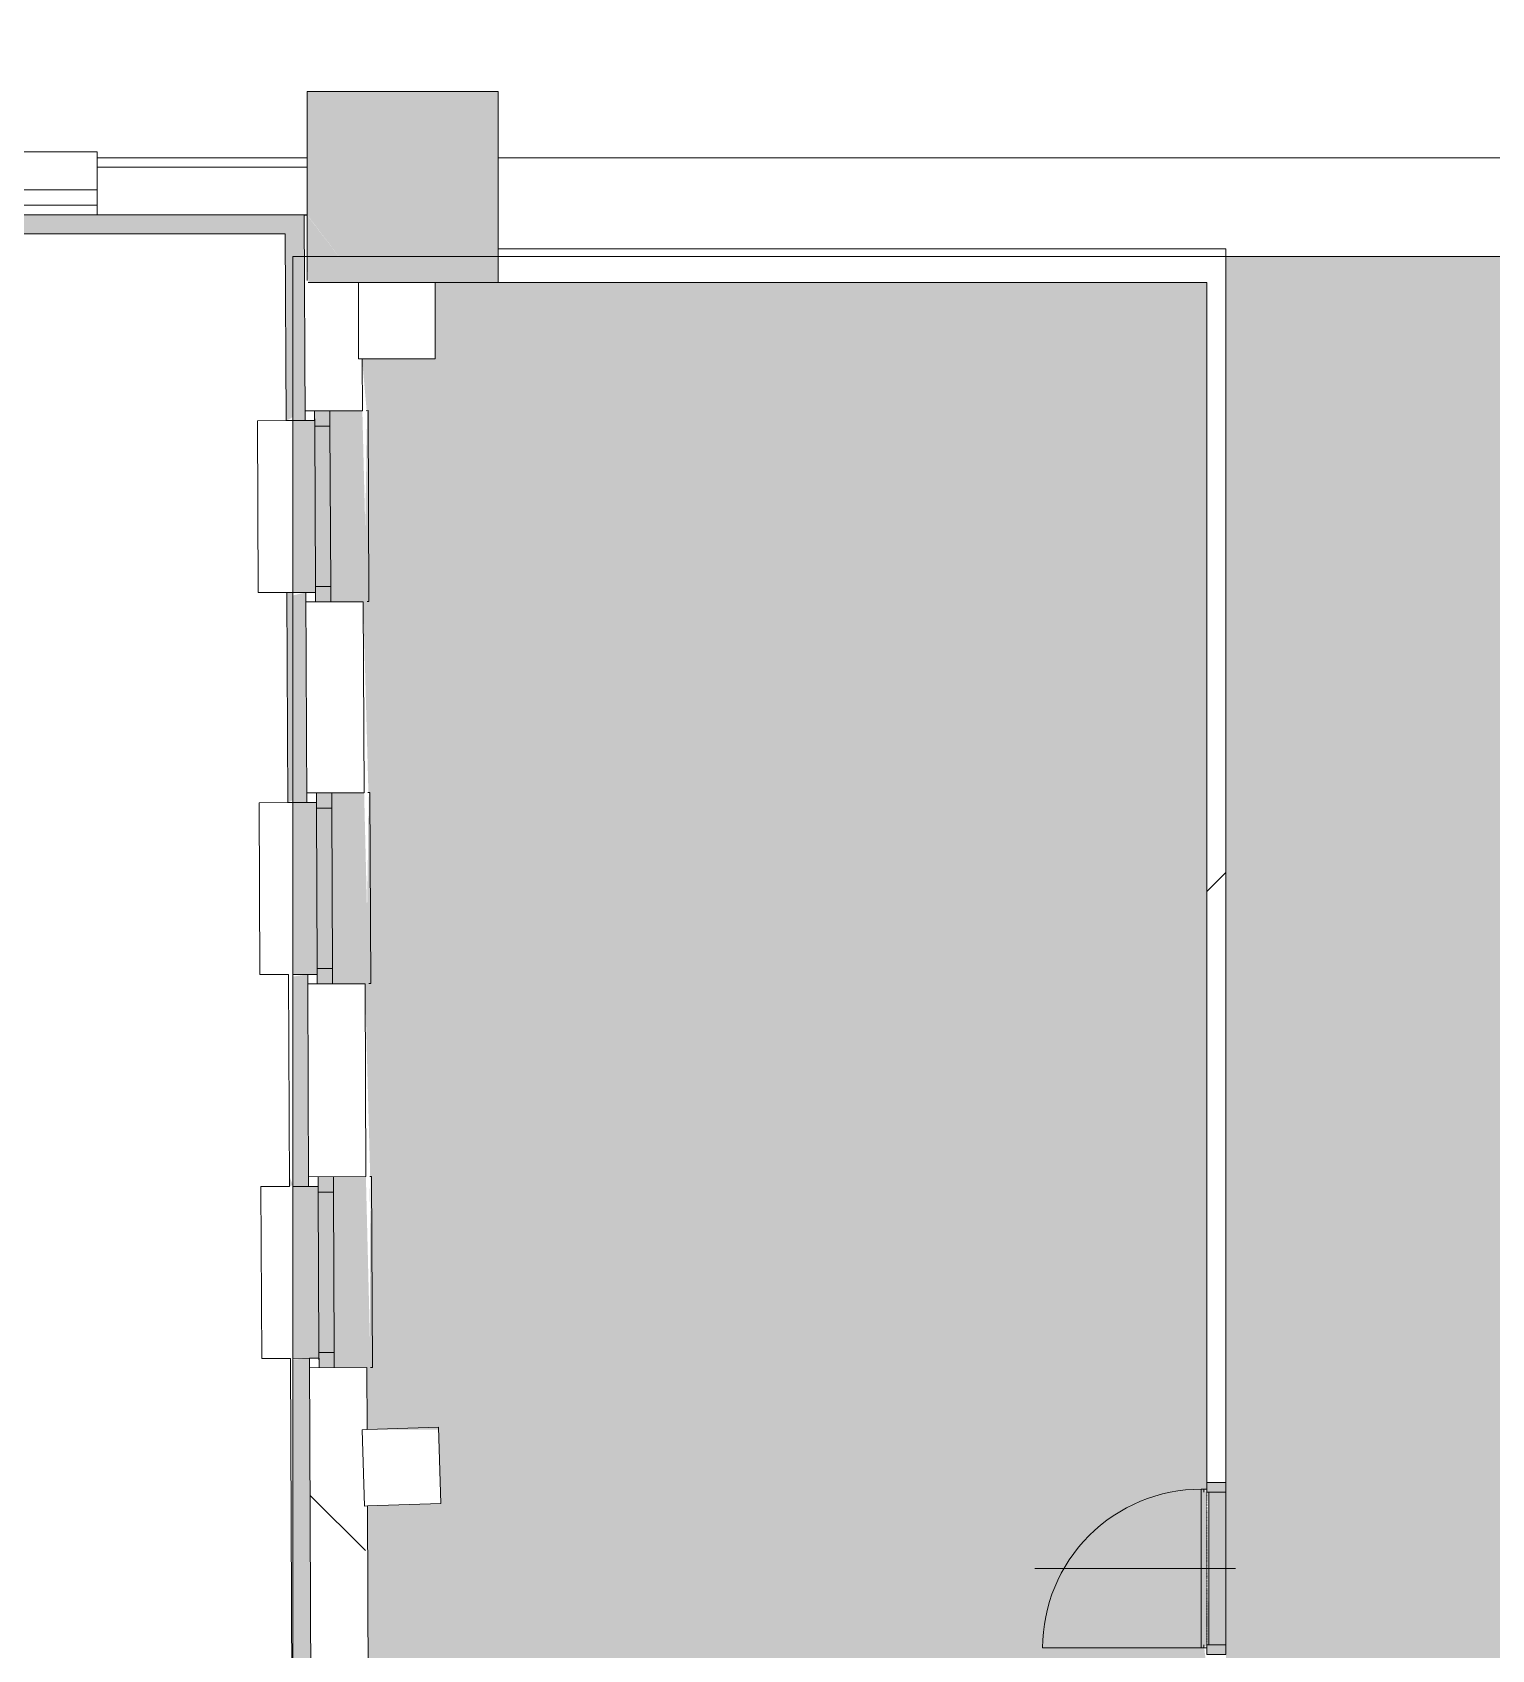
# Model space of a CAD drawing. Header units: millimetres. Extents: x 46521 to 258066, y -45352 to 20466.
# Drawn here: x 198376 to 206020, y -12687 to -4219 of the extents above; entities that cross this region are included whole.
import ezdxf

# ---------------------------------------------------------------- set-up
doc = ezdxf.new("R2010")
doc.units = ezdxf.units.MM
doc.linetypes.add('Čerchovaná se dvěma tečkami', pattern=[2.59, 1, -0.53, 0, -0.53, 0, -0.53])
for name, color, linetype, lineweight in [('A-DETL-GENF', 92, 'Continuous', 13), ('A-DETL-THIN', 151, 'Continuous', 13), ('A-DOOR', 31, 'Continuous', 13), ('A-DOOR-FRAM', 31, 'Continuous', 25), ('A-FLOR', 192, 'Continuous', 13), ('A-GENM', 13, 'Continuous', 13), ('A-GLAZ', 151, 'Continuous', 13), ('A-WALL', 113, 'Continuous', 13), ('A-WALL-PATT', 111, 'Continuous', 35), ('Q-SPCQ', 91, 'Continuous', 9), ('S-COLS', 52, 'Continuous', 13)]:
    doc.layers.add(name, color=color, linetype=linetype, lineweight=lineweight)
pattern_1 = [(45, (128393, 0), (-7184.2, 7184.2), []), (45, (131267, 0), (-7184.2, 7184.2), []), (45, (137014, 0), (-4310.5, 10057.9), [4064, -2032, 67.06, -1964.94])]
pattern_2 = [(315.27, (199831, -11889.6), (5721, 5774), []), (270.265, (202566, -21035), (5773.9, -5720.7), [1016, -10478.7]), (315.265, (202570.5, -22051), (5720.7, 5774), [1016, -7112]), (0.265, (203292, -22766), (5720.7, 5773.9), [1016, -10478.7]), (45.265, (204308, -22761), (-5774, 5720.7), [1016, -7112]), (270.265, (205018.6, -21023.6), (5773.9, -5720.7), [1016, -10478.7]), (315.265, (204297, -20308.5), (5720.7, 5774), [1016, -7112]), (0.265, (203281, -20313), (5720.7, 5773.9), [1016, -10478.7]), (45.265, (202566, -21035), (-5774, 5720.7), [1016, -7112]), (315.265, (205960, -23682.6), (5720.7, 5774), [2032, -6096])]

# ---------------------------------------------------------------- blocks, each defined once
blk = doc.blocks.new('DVERE_1k_oblozka - DD03_01_800x1970_koupelna-V23-Mapka _ závislý 6')
at = {"layer": 'A-DOOR', "lineweight": 9}
h = blk.add_hatch(color=151, dxfattribs=at)
h.paths.add_polyline_path([(-450, -52.9), (-400, -52.9), (-400, 47.1), (-450, 47.1)])
h.paths.add_polyline_path([(400, 47.1), (400, -52.9), (450, -52.9), (450, 47.1)])
blk.add_hatch(color=151, dxfattribs=at).paths.add_polyline_path([(-415, 77.1), (-400, 37.1), (400, 47.1), (415, 77.1), (-177, 77.1)])
for p, q in [((0, -102.9), (0, 947.1)), ((-415, 47.1), (-415, 907.1)), ((-400, 47.1), (-450, 47.1)), ((-450, 47.1), (-450, -52.9)), ((415, 77.1), (-415, 77.1)), ((-415, 77.1), (-415, 62.1)), ((-415, 62.1), (-400, 62.1)), ((-400, -52.9), (-400, 47.1)), ((-400, 37.1), (400, 37.1)), ((305, 77.1), (-305, 77.1)), ((400, 62.1), (415, 62.1)), ((450, 47.1), (400, 47.1)), ((400, 47.1), (400, -52.9)), ((415, 62.1), (415, 77.1)), ((415, 77.1), (415, 47.1)), ((450, -52.9), (450, 47.1)), ((-450, -52.9), (-400, -52.9)), ((400, -52.9), (450, -52.9))]:
    blk.add_line(p, q, dxfattribs=at)
at = {"layer": 'A-DOOR', "linetype": 'Čerchovaná se dvěma tečkami', "lineweight": 9}
for p, q in [((-400, 47.1), (400, 47.1)), ((-400, -52.9), (400, -52.9))]:
    blk.add_line(p, q, dxfattribs=at)
at = {"layer": 'A-DOOR', "lineweight": 9}
blk.add_arc((-415, 77.1), 830, 360, 90, dxfattribs=at)
at = {"layer": 'A-DOOR-FRAM', "lineweight": 9}
for p, q in [((-400, 47.1), (-450, 47.1)), ((-400, -52.9), (-400, 47.1)), ((400, 47.1), (400, -52.9)), ((400, 47.1), (450, 47.1)), ((-450, -52.9), (-400, -52.9)), ((450, -52.9), (400, -52.9))]:
    blk.add_line(p, q, dxfattribs=at)
blk = doc.blocks.new('OKNO_1k_nadsvetlik - OKNO_1k_nadsvetlik_1000 x 1500-1969475-Mapka _ závislý 6')
at = {"layer": 'A-GLAZ', "lineweight": 9}
h = blk.add_hatch(color=256, dxfattribs=at)
h.paths.add_polyline_path([(500, -100), (499.2, -20), (420, -20), (420, -100), (498.8, -100)])
h.paths.add_polyline_path([(-420, -100), (-420, -20), (-500, -20), (-499.8, -100)])
blk.add_hatch(color=256, dxfattribs=at).paths.add_polyline_path([(420, -20), (-420, -20), (-420, -100), (420, -100)])
for p, q in [((-500, -20), (-420, -20)), ((420, -20), (-420, -20)), ((-420, -20), (-420, -100)), ((420, -20), (500, -20)), ((420, -100), (420, -20)), ((-500, -100), (-450, -100)), ((-420, -100), (-500, -100)), ((-450, -100), (-450, -150)), ((-420, -100), (420, -100)), ((500, -100), (420, -100)), ((450, -100), (500, -100)), ((450, -150), (450, -100))]:
    blk.add_line(p, q, dxfattribs=at)
blk = doc.blocks.new('parapet s nosem_vnitní - parapet s nosem_vnitní-V66-Mapka _ závislý 6')
at = {"layer": 'A-GENM', "lineweight": 9}
for points in [[(500, 190), (500, 195), (-500, 190)], [(500, 0), (500, 190), (-500, 170), (-499.4, 0), (499.2, 0)]]:
    blk.add_hatch(color=151, dxfattribs=at).paths.add_polyline_path(points)
for p, q in [((500, 200), (-500, 200)), ((-500, 200), (-500, 190)), ((500, 200), (-500, 200)), ((500, 190), (500, 200))]:
    blk.add_line(p, q, dxfattribs=at)
blk = doc.blocks.new('parapet_ext - parapet_ext-V67-Mapka _ závislý 6')
at = {"layer": 'Q-SPCQ'}
blk.add_hatch(color=151, dxfattribs=at).paths.add_polyline_path([(450, -137.2), (450, 0), (-450, -0.2), (-449.9, -133.1), (449.8, -137.2)])
for p, q in [((-450, -300), (-450, -150)), ((450, -150), (450, -300)), ((450, -300), (-450, -300))]:
    blk.add_line(p, q, dxfattribs=at)
blk = doc.blocks.new('OKNO_1k_nadsvetlik - OKNO_1k_nadsvetlik_1000 x 1500-V68-Mapka _ závislý 6')
at = {"layer": 'A-GLAZ', "lineweight": 9}
h = blk.add_hatch(color=256, dxfattribs=at)
h.paths.add_polyline_path([(500, -100), (499.2, -20), (420, -20), (420, -100), (498.8, -100)])
h.paths.add_polyline_path([(-420, -100), (-420, -20), (-500, -20), (-499.8, -100)])
blk.add_hatch(color=256, dxfattribs=at).paths.add_polyline_path([(420, -20), (-420, -20), (-420, -100), (420, -100)])
for p, q in [((-500, -20), (-420, -20)), ((420, -20), (-420, -20)), ((-420, -20), (-420, -100)), ((420, -20), (500, -20)), ((420, -100), (420, -20)), ((-500, -100), (-450, -100)), ((-420, -100), (-500, -100)), ((-450, -100), (-450, -150)), ((-420, -100), (420, -100)), ((500, -100), (420, -100)), ((450, -100), (500, -100)), ((450, -150), (450, -100))]:
    blk.add_line(p, q, dxfattribs=at)
blk = doc.blocks.new('parapet_ext - parapet_ext-V69-Mapka _ závislý 6')
at = {"layer": 'Q-SPCQ'}
blk.add_hatch(color=151, dxfattribs=at).paths.add_polyline_path([(450, -127.9), (450, 0), (-450, -0.2), (-449.9, -123.8), (449.9, -127.9)])
for p, q in [((-450, -300), (-450, -150)), ((450, -150), (450, -300)), ((450, -300), (-450, -300))]:
    blk.add_line(p, q, dxfattribs=at)
blk = doc.blocks.new('OKNO_1k_nadsvetlik - OKNO_1k_nadsvetlik_1000 x 1500-V70-Mapka _ závislý 6')
at = {"layer": 'A-GLAZ', "lineweight": 9}
h = blk.add_hatch(color=256, dxfattribs=at)
h.paths.add_polyline_path([(500, -100), (499.2, -20), (420, -20), (420, -100), (498.8, -100)])
h.paths.add_polyline_path([(-420, -100), (-420, -20), (-500, -20), (-499.8, -100)])
blk.add_hatch(color=256, dxfattribs=at).paths.add_polyline_path([(420, -20), (-420, -20), (-420, -100), (420, -100)])
for p, q in [((-500, -20), (-420, -20)), ((420, -20), (-420, -20)), ((-420, -20), (-420, -100)), ((420, -20), (500, -20)), ((420, -100), (420, -20)), ((-500, -100), (-450, -100)), ((-420, -100), (-500, -100)), ((-450, -100), (-450, -150)), ((-420, -100), (420, -100)), ((500, -100), (420, -100)), ((450, -100), (500, -100)), ((450, -150), (450, -100))]:
    blk.add_line(p, q, dxfattribs=at)
blk = doc.blocks.new('parapet_ext - parapet_ext-V71-Mapka _ závislý 6')
at = {"layer": 'Q-SPCQ'}
blk.add_hatch(color=151, dxfattribs=at).paths.add_polyline_path([(450, -118.7), (450, 0), (-450, -0.2), (-449.8, -114.5), (449.9, -118.7)])
for p, q in [((-450, -300), (-450, -150)), ((450, -150), (450, -300)), ((450, -300), (-450, -300))]:
    blk.add_line(p, q, dxfattribs=at)
blk = doc.blocks.new('OKNO_2k_ - OKNO_2k_1900x1400-1963744-Mapka _ závislý 6')
at = {"layer": 'A-GLAZ', "lineweight": 9}
for p, q in [((-950, 126), (950, 126)), ((-950, 75), (-950, 126)), ((950, 126), (950, 75)), ((950, 75), (-950, 75)), ((-950, 75), (950, 75)), ((-950, -5), (-950, 75)), ((950, 75), (950, -5)), ((950, -5), (-950, -5))]:
    blk.add_line(p, q, dxfattribs=at)
blk = doc.blocks.new('parapet s nosem_vnitní - parapet s nosem_vnitní-1349022-Mapka _ závislý 6')
at = {"layer": 'A-GENM', "lineweight": 9}
for p, q in [((-950, -190), (-950, 0)), ((950, 0), (950, -190)), ((-950, -190), (-950, -200)), ((-950, -200), (950, -200)), ((-950, -200), (950, -200)), ((950, -200), (950, -190))]:
    blk.add_line(p, q, dxfattribs=at)

msp = doc.modelspace()

# ---------------------------------------------------------------- hatches: boundary and pattern name
at = {"layer": 'A-DETL-GENF', "lineweight": 9}
h = msp.add_hatch(color=151, dxfattribs=at)
h.paths.add_polyline_path([(205991.6, -23536.6), (205991.6, -23436.6), (203937.3, -23436.2), (203888.1, -23330.6), (203160.4, -23153.7), (204220.4, -22659.4), (203492.7, -22482.5), (203443.2, -22376.5), (201730.4, -22376.5), (201730.4, -23531.5), (205832.9, -23536.6)])
h.paths.add_polyline_path([(181180, -23449.3), (181884.6, -23449.3), (181869.6, -23165.8), (181854.6, -23165.8), (181869.6, -22265.8), (181884.6, -22250.8), (181884.6, -21375.2), (181664.6, -21375.2), (181664.6, -21125.2), (181884.6, -21125.2), (181884.6, -19774.5), (181634.6, -19774.5), (181634.6, -19524.5), (181883, -19524.5), (181848.7, -18114.3), (181807.1, -17411.6), (181018.3, -17441.1), (181015.4, -17443.5), (180118.1, -17434), (180115.4, -17426.4), (179238.3, -17456.6), (179235.5, -17459), (178338.2, -17454), (178335.5, -17441.9), (177140.7, -17455.7), (177140.7, -19579.6), (178173.7, -19579.6), (179650, -21056), (179650, -23449.3), (180280, -23449.3), (180280, -23374.3), (181180, -23379.3)])
h.paths.add_polyline_path([(182140.7, -21565.8), (182510.1, -21565.8), (182510.1, -19130), (182134.6, -19113.6), (182134.6, -21565.8)])
h.paths.add_polyline_path([(182710.1, -21565.8), (182726.7, -21565.8), (182710.1, -21519.5)])
h.paths.add_polyline_path([(223917.2, -20315.3), (224532.9, -20315.3), (224532.9, -17927.7), (219907.7, -17927.7), (219907.7, -19075.3), (222877.7, -19075.3), (222877.7, -19175.3), (222281.8, -19175.7), (222337.8, -19295.7), (222857.4, -19422), (222857.4, -19639.8), (221972.4, -20061.1), (222787.1, -20259.1), (222813.3, -20315.3), (223599.8, -20315.3)])
h.paths.add_polyline_path([(184801.4, -20290.8), (186743.8, -20290.8), (186728.8, -20150.8), (186713.8, -20150.8), (186728.8, -19550.8), (186743.8, -19535.8), (186743.8, -19113.6), (183894, -19114), (183952, -19238.3), (184778.8, -19460.5), (183893.8, -19873.2), (183893.8, -20109.4), (184417.5, -20236.7), (184442.7, -20290.8), (184483.8, -20290.8)])
h.paths.add_polyline_path([(186818.8, -20150.8), (186843.8, -20150.8), (186843.8, -19550.8), (186753.8, -19550.8), (186753.8, -20150.8)])
h.paths.add_polyline_path([(187005.7, -18728.2), (188105.7, -18728.2), (188105.7, -18608.2), (187005.7, -18608.2), (187005.7, -18658.2)])
h.paths.add_polyline_path([(188105.7, -18528.2), (188155.7, -18528.2), (188155.7, -18431.9), (185663.7, -18442.1), (185663.7, -18478.2), (186955.7, -18478.2), (186955.7, -18528.2), (188075.8, -18528.2)])
h.paths.add_polyline_path([(182410, -18478.2), (185413.7, -18478.2), (185405.7, -17225.4), (182410, -17225.4), (182410, -18114.3)])
h.paths.add_polyline_path([(182160, -18478.2), (182160, -16845.8), (182140.7, -16845.8), (182140.7, -17195.8), (182052.3, -17195.8), (182117.2, -18471.8), (182140.7, -18478.2)])
h.paths.add_polyline_path([(190343.8, -18478.2), (190540.7, -18477.2), (190540.7, -18431.9), (189870.7, -18431.9), (189870.7, -18477.2), (190193.8, -18478.2)])
h.paths.add_polyline_path([(199740.7, -18478.2), (199761.7, -18455), (199740.7, -18431.9), (199632.7, -18431.9), (199632.7, -18477.2), (199682.7, -18478.2)])
h.paths.add_polyline_path([(192590.7, -18478.2), (192590.7, -18477.2), (192640.7, -18477.2), (192640.7, -18431.9), (191640.7, -18431.9), (191640.7, -18477.2), (191690.7, -18478.2)])
h.paths.add_polyline_path([(188405.7, -18478.2), (188770.7, -18477.2), (188770.7, -18431.9), (188405.7, -18431.9)])
h.paths.add_polyline_path([(197990.7, -18478.2), (198582.7, -18477.2), (198582.7, -18431.9), (197940.7, -18431.9), (197940.7, -18477.2), (197990.7, -18477.2)])
h.paths.add_polyline_path([(196670, -18478.2), (196840.7, -18477.2), (196840.7, -18431.9), (195840.7, -18431.9), (195840.7, -18477.2), (195890.7, -18478.2)])
h.paths.add_polyline_path([(193790.7, -18478.2), (194740.7, -18477.2), (194740.7, -18431.9), (193740.7, -18431.9), (193740.7, -18477.2), (193790.7, -18477.2)])
h.paths.add_polyline_path([(223366.7, -16893.3), (222916.7, -16893.3), (222916.7, -16493.3), (223365.1, -16493.3), (223365.6, -16613.4)])
h.paths.add_polyline_path([(223368.1, -17238.3), (223360, -15305.1), (219956.8, -15317.2), (219968.8, -15516.5), (219983.3, -15516.5), (219954.4, -16316.8), (219939.4, -16316.8), (219938.5, -17238.3), (223366.7, -17238.3)])
h.paths.add_polyline_path([(206540.1, -17238.3), (206534.9, -15721.9), (203768.5, -15721.9), (203768.5, -15861.9), (203678.5, -15861.9), (203678.5, -16661.9), (203768.5, -16661.9), (203768.5, -17238.3), (206020.1, -17238.3), (206020.1, -17169.9), (206539.6, -17169.9), (206539.8, -17238.3)])
h.paths.add_polyline_path([(200181.1, -17238.3), (203668.5, -17238.3), (203653.5, -16661.9), (203638.5, -16661.9), (203653.5, -15861.9), (203668.5, -15846.9), (203653.5, -15721.9), (200099, -15721.9), (200106.1, -16250.2), (200176.5, -16251.3), (200181.1, -17238.3)])
h.paths.add_polyline_path([(216859.1, -17238.3), (219823.2, -17238.3), (219856.8, -16315.1), (219929.4, -16314.8), (219929.4, -15516.2), (219853.3, -15514.9), (219854.2, -15317.2), (218524.9, -15321.8), (218522.2, -13416.8), (218612.1, -13416.7), (218610.9, -12616.7), (218520.9, -12616.7), (218517.1, -9896.8), (218607, -9896.7), (218605.8, -9096.7), (218515.8, -9096.7), (218512.2, -6517.4), (218602.1, -6517.2), (218600.9, -5717.2), (218510.9, -5717.2), (218509.6, -4804.7), (218234.8, -4819.7), (218234.8, -4834.7), (217434.8, -4819.7), (217419.8, -4804.7), (216932.1, -4804.7), (216931, -7500.5), (217316.8, -7493.8), (217323.8, -7893.7), (216903.9, -7901.4), (216903.1, -10505.4), (217311.7, -10491.1), (217325.7, -10890.9), (216875.9, -10906.6), (216897.7, -11224.8), (216903.7, -11224.8), (216889.8, -13224.8), (216869.8, -13224.8), (216889.7, -14214.8), (216895.8, -14214.8), (216881.8, -16214.8), (216861.8, -16214.8), (216881.8, -16493.3), (217324.8, -16493.3), (217324.8, -16893.3), (216860, -16893.3), (216859.1, -17233.5)])
h.paths.add_polyline_path([(224782.9, -17238.3), (224782.9, -17142.7), (223667.7, -17142.7), (223668.1, -17237.9), (224532.9, -17238.3)])
h.paths.add_polyline_path([(206739.8, -17208.3), (206739.8, -17208), (206739.8, -17208.2)])
h.paths.add_polyline_path([(199740.7, -16301.9), (199751.7, -16301.1), (199740.7, -16301.1)])
h.paths.add_polyline_path([(201233.7, -15621.9), (204527.9, -15621.9), (204512.9, -14601.9), (204497.9, -14601.9), (204512.9, -13801.9), (204527.9, -13786.9), (204527.9, -12892.6), (200086.2, -12952.4), (200094.5, -13745.2), (200164.9, -13744.9), (200159.9, -14744.9), (200094.5, -14746.4), (200098.8, -15621.9)])
h.paths.add_polyline_path([(206037.9, -15621.9), (206534.7, -15621.9), (206530.2, -15215.3), (206408.4, -15215.7), (206413.4, -14215.6), (206530.2, -14214.6), (206523.9, -13220.3), (206402.1, -13220.3), (206407.1, -12220.7), (206523.9, -12219.6), (206521.7, -11931.2), (206103, -11932.5), (206101.7, -11532.5), (206521.7, -11531.2), (206514.3, -11220.3), (206395.7, -11220.7), (206400.7, -10220.7), (206517.5, -10219.7), (206511.1, -9215.3), (206389.3, -9215.3), (206394.3, -8215.7), (206511.1, -8214.7), (206500.5, -7215.3), (206383, -7215.7), (206388, -6215.7), (206504.8, -6214.7), (206500.5, -5950), (206102.6, -5950), (206102.6, -5391.9), (204627.9, -5391.9), (204627.9, -15621.9), (205087.9, -15606.9), (205087.9, -15591.9), (205987.9, -15606.9), (206002.9, -15621.9), (206017.9, -15621.9)])
h.paths.add_polyline_path([(218624.7, -15201.4), (223360, -15185.1), (223345.9, -14407.4), (223228.3, -14407.9), (223236.9, -12407.8), (223349, -12407.1), (223345.9, -11716.7), (218619.6, -11716.7), (218637.1, -12615.5), (218650.9, -12616.7), (218635.9, -13416.7), (218622.1, -13416.8), (218622.2, -13466.8)])
h.paths.add_polyline_path([(200135.8, -12851.7), (204527.9, -12792.6), (204512.9, -12661.9), (204497.9, -12661.9), (204512.9, -11861.9), (204527.9, -11846.9), (204527.9, -5528.2), (200485.7, -5528.2), (200485.7, -5928.2), (200103.7, -5928.2), (200127.6, -6199.9), (200130, -6199.9), (200114.3, -7200), (200109.6, -7201.4), (200136.8, -8199.9), (200139.3, -8199.9), (200123.5, -9200), (200118.9, -9201.4), (200146.1, -10209.9), (200148.6, -10211.4), (200143.5, -11209.9), (200128.2, -11210.8), (200131.5, -11534.3), (200503.8, -11534.4), (200516.7, -11921.7), (200131.5, -11935), (200133.9, -12439)])
h.paths.add_polyline_path([(219951.1, -11616.7), (222935.9, -11616.7), (222935.9, -10496.7), (223345.9, -10496.7), (223333.3, -10407.4), (223212.5, -10407.9), (223221.2, -8407.9), (223333.3, -8406.8), (223332.1, -8216.7), (218614.6, -8216.7), (218632, -9095.5), (218645.8, -9096.7), (218630.8, -9896.7), (218617, -9896.8), (218632, -11616.7), (219631.1, -11616.7), (219631.1, -11016.7), (219951.1, -11016.7)])
h.paths.add_polyline_path([(206717.5, -10219.7), (206717.6, -10219.7), (206717.4, -10168.8)])
h.paths.add_polyline_path([(206711.1, -8214.7), (206711.2, -8214.7), (206710.1, -7898.7)])
h.paths.add_polyline_path([(216583, -8214), (216583.1, -8214), (216583.8, -7898.7)])
h.paths.add_polyline_path([(222922.1, -8116.7), (222922.1, -7516.7), (223329.8, -7516.7), (223321.5, -7407.5), (223200.7, -7407.9), (223209.3, -5407.9), (223321.5, -5407.2), (223318.7, -4804.7), (218609.6, -4804.7), (218627.1, -5716), (218640.9, -5717.2), (218625.9, -6517.2), (218612.1, -6517.4), (218619.6, -8116.7), (221774.1, -8116.7)])
h.paths.add_polyline_path([(206704.8, -6214.7), (206704.9, -6214.7), (206703.9, -5950)])
h.paths.add_polyline_path([(216590.9, -5224), (216591, -5224), (216592.3, -4704.7)])
h.paths.add_polyline_path([(218264.8, -4704.7), (223318.7, -4704.7), (223317.5, -4397.9), (223188.8, -4398), (223197.5, -2397.9), (223309.6, -2397.2), (223304.7, -1904.5), (222917.6, -1906), (222915.9, -1466), (220496.2, -1497.9), (220495.1, -1503.9), (218496.2, -1495.3), (218495.2, -1483), (217348.3, -1488.9), (217348.3, -1897.4), (216939.8, -1899), (216939.8, -4704.7), (218234.8, -4704.7)])
at = {"layer": 'A-WALL'}
for points in [[(199981.2, -5391.9), (200085.7, -5528.2), (199981.7, -5391.9)], [(204537.9, -12661.9), (204627.9, -12661.9), (204624.4, -11861.9), (204537.9, -11861.9), (204537.9, -12605.9)]]:
    msp.add_hatch(color=151, dxfattribs=at).paths.add_polyline_path(points)
at = {"layer": 'A-WALL-PATT', "lineweight": 9}
h = msp.add_hatch(dxfattribs=at)
h.set_pattern_fill('FP_57', color=256, angle=45, style=0, pattern_type=2)
h.set_pattern_definition([(45, (199814, -5174), (-5747, 5747), []), (360, (208971.7, -2482), (5747.4, 5747.4), [1016, -10478.7]), (45, (209988, -2482), (-5747.4, 5747.4), [1016, -7112]), (90, (210706, -1764), (-5747.4, 5747.4), [1016, -10478.7]), (135, (210706, -748), (-5747.4, -5747.4), [1016, -7112]), (360, (208971.7, -29.4), (5747.4, 5747.4), [1016, -10478.7]), (45, (208253, -748), (-5747.4, 5747.4), [1016, -7112]), (90, (208253, -1764), (-5747.4, 5747.4), [1016, -10478.7]), (135, (208972, -2482), (-5747.4, -5747.4), [1016, -7112]), (45, (211635, 899.4), (-5747.4, 5747.4), [2032, -6096])])
h.paths.add_polyline_path([(199815.7, -5174.4), (199800.3, -4924.4), (198715.7, -4924.4), (198715.7, -5174.4), (199800.3, -5174.4)])
h.paths.add_polyline_path([(196815.7, -5174.4), (196815.7, -4924.4), (193842.6, -4924.4), (193842.6, -5174.4), (194492.6, -5174.4)])
msp.add_hatch(color=256, dxfattribs=at).paths.add_polyline_path([(199800.3, -5274.4), (199800.7, -5274.4), (199800.3, -5174.4), (193842.6, -5174.4), (193842.6, -5274.4), (199750.7, -5274.4)])
h = msp.add_hatch(color=41, dxfattribs=at)
h.paths.add_polyline_path([(199740.1, -13796.8), (199740.7, -13791.1), (199739.9, -13746.4)])
h.paths.add_polyline_path([(199723.8, -10261.9), (199740.7, -10253.3), (199723.6, -10211.4)])
h.paths.add_polyline_path([(199714.5, -8251.9), (199740.7, -8238.6), (199740.7, -7151.8), (199709.4, -7151.9), (199714.3, -8201.4)])
h.paths.add_polyline_path([(199705.2, -6251.9), (199740.7, -6234), (199757.6, -5391.9), (199801.3, -5391.9), (199800.7, -5274.4), (199700.7, -5274.4), (199705, -6201.4)])
h = msp.add_hatch(dxfattribs=at)
h.set_pattern_fill('FP_110', color=256, angle=45, style=0, pattern_type=2)
h.set_pattern_definition(pattern_2)
h.paths.add_polyline_path([(199801.3, -5391.9), (199815.7, -5391.9), (199800.7, -5274.4)])
h = msp.add_hatch(color=253, dxfattribs=at)
h.paths.add_polyline_path([(199856.1, -18478.2), (199861.8, -18478.2), (199855.9, -17201.3), (199755.9, -17201.8), (199782.7, -18478.2), (199811.8, -18478.2)])
h.paths.add_polyline_path([(199751.7, -16301.8), (199851.7, -16301.3), (199844.3, -14696.4), (199744.4, -14709.1), (199751.5, -16251.3)])
h.paths.add_polyline_path([(199740.7, -13796.8), (199840.1, -13796.4), (199827.9, -11161.4), (199740.7, -11168.2), (199740.7, -13796.5)])
h.paths.add_polyline_path([(199740.7, -10261.8), (199823.8, -10261.4), (199818.6, -9151.4), (199740.7, -9162.8), (199740.7, -10253.3)])
h.paths.add_polyline_path([(199740.7, -8251.8), (199814.5, -8251.4), (199809.4, -7151.4), (199740.7, -7167.4), (199740.7, -8238.6)])
h.paths.add_polyline_path([(199740.7, -6251.7), (199805.2, -6251.4), (199801.3, -5391.9), (199740.7, -5391.9), (199740.7, -6234)])
h = msp.add_hatch(dxfattribs=at)
h.set_pattern_fill('FP_110', color=256, angle=45, style=0, pattern_type=2)
h.set_pattern_definition(pattern_2)
h.paths.add_polyline_path([(199835.8, -12855.7), (200135.8, -12851.7), (200117, -11934.5), (200117, -11534.8), (200129.7, -11534.4), (200117, -11210.1), (199828.2, -11211.4), (199833.9, -12439)])
h.paths.add_polyline_path([(199823.6, -10211.4), (200123.5, -10210), (200118.9, -9200), (199818.9, -9201.4), (199823.5, -10210)])
h.paths.add_polyline_path([(199814.3, -8201.4), (200114.3, -8200), (200109.6, -7200), (199809.6, -7201.4), (199812.9, -7898.7)])
h.paths.add_polyline_path([(199805, -6201.4), (200105, -6200.1), (200085.7, -5528.2), (199815.7, -5517.8), (199803.7, -5928.2)])
h = msp.add_hatch(dxfattribs=at)
h.set_pattern_fill('FP_36', color=256, style=0, pattern_type=2)
h.set_pattern_definition([(45, (128393, 0), (-4242.64, 4242.64), [])])
h.paths.add_polyline_path([(204627.9, -15621.9), (204627.9, -14651.9), (204527.9, -14651.9), (204527.9, -15621.9)])
h.paths.add_polyline_path([(204527.9, -13751.9), (204627.9, -13751.9), (204627.9, -12711.9), (204527.9, -12711.9), (204527.9, -13429.3)])
h.paths.add_polyline_path([(204627.9, -11811.9), (204627.9, -5528.2), (204527.9, -5528.2), (204527.9, -11811.9)])
at = {"layer": 'S-COLS'}
h = msp.add_hatch(color=256, dxfattribs=at)
h.paths.add_polyline_path([(200742.6, -5391.9), (200815.7, -5391.9), (200815.7, -4528.2), (199815.7, -4528.2), (199817, -5176), (199981.7, -5391.9), (200485.7, -5391.9)])
h.paths.add_polyline_path([(199981.2, -5391.9), (199815.7, -5176), (199815.7, -5391.9)])
h = msp.add_hatch(color=133, dxfattribs=at)
h.paths.add_polyline_path([(200085.7, -5528.2), (199981.2, -5391.9), (199815.7, -5391.9), (199821.9, -5528.2)])
h.paths.add_polyline_path([(200485.7, -5528.2), (200815.7, -5528.2), (200815.7, -5391.9), (199981.7, -5391.9), (200085.7, -5528.2)])
at = {"layer": 'S-COLS', "lineweight": 9}
h = msp.add_hatch(dxfattribs=at)
h.set_pattern_fill('FP_93', color=256, style=0, pattern_type=2)
h.set_pattern_definition(pattern_1)
h.paths.add_polyline_path([(200485.7, -5928.2), (200485.7, -5528.2), (200085.7, -5528.2), (200103.7, -5928.2)])
h = msp.add_hatch(dxfattribs=at)
h.set_pattern_fill('FP_93', color=256, style=0, pattern_type=2)
h.set_pattern_definition(pattern_1)
h.paths.add_polyline_path([(200117, -11935), (200516.7, -11921.7), (200503.4, -11521.9), (200103.6, -11535.3), (200117, -11934.5)])

# ---------------------------------------------------------------- linework, layer by layer
at = {"layer": 'A-DETL-THIN', "lineweight": 9}
for p, q in [((206796.6, -5391.9), (199740.7, -5391.9)), ((199740.7, -5391.9), (199740.7, -18431.9))]:
    msp.add_line(p, q, dxfattribs=at)
at = {"layer": 'A-FLOR', "lineweight": 9}
for p, q in [((198715.7, -4876.6), (199815.7, -4876.6)), ((200815.7, -4876.6), (206103.9, -4876.6))]:
    msp.add_line(p, q, dxfattribs=at)
at = {"layer": 'A-WALL', "lineweight": 9}
for p, q in [((199815.7, -4924.4), (198715.7, -4924.4)), ((199815.7, -5174.4), (199815.7, -4924.4)), ((199815.7, -5174.4), (198715.7, -5174.4)), ((199815.7, -5176), (199800.3, -5176.1)), ((199800.3, -5176.1), (199805.2, -6251.4)), ((199815.7, -5517.8), (199815.7, -5176)), ((193742.6, -5274.4), (199700.7, -5274.4)), ((204627.9, -5353.2), (200815.7, -5353.2)), ((200815.7, -5353.2), (200815.7, -5528.2)), ((204627.9, -11811.9), (204627.9, -5353.2)), ((200085.7, -5528.2), (199821.9, -5528.2)), ((200085.7, -5928.2), (200085.7, -5528.2)), ((200815.7, -5528.2), (204527.9, -5528.2)), ((204527.9, -5528.2), (204527.9, -11811.9)), ((200103.7, -5928.2), (200085.7, -5928.2)), ((200105, -6200.1), (200103.7, -5928.2)), ((199805, -6201.4), (200105, -6200.1)), ((199809.4, -7151.4), (199814.5, -8251.4)), ((200109.6, -7200), (199809.6, -7201.4)), ((200114.3, -8200), (200109.6, -7200)), ((199814.3, -8201.4), (200114.3, -8200)), ((200118.9, -9200), (199818.9, -9201.4)), ((199818.9, -9201.4), (199823.8, -10261.4)), ((200123.5, -10210), (200118.9, -9200)), ((199823.6, -10211.4), (200123.5, -10210)), ((199827.9, -11161.4), (199840.1, -13796.4)), ((200128.2, -11210), (199828.2, -11211.4)), ((200129.7, -11534.4), (200128.2, -11210)), ((200103.6, -11535.3), (200129.7, -11534.4)), ((200117, -11935), (200103.6, -11535.3)), ((200131.5, -11934.5), (200117, -11935)), ((200135.8, -12851.7), (200131.5, -11934.5)), ((204627.9, -11861.9), (204627.9, -12661.9))]:
    msp.add_line(p, q, dxfattribs=at)
at = {"layer": 'A-WALL', "color": 63, "lineweight": 9}
for p, q in [((199800.3, -5176.1), (199800.3, -5174.4)), ((199705.2, -6251.9), (199805.2, -6251.4)), ((199809.4, -7151.4), (199709.4, -7151.9)), ((199714.5, -8251.9), (199814.5, -8251.4)), ((199818.6, -9151.4), (199740.7, -9151.8)), ((199818.9, -9201.4), (199818.6, -9151.4)), ((199740.7, -10261.8), (199823.8, -10261.4)), ((199827.9, -11161.4), (199740.7, -11161.8))]:
    msp.add_line(p, q, dxfattribs=at)
at = {"layer": 'A-WALL', "color": 60, "lineweight": 9}
for p, q in [((199700.7, -5274.4), (199705.2, -6251.9)), ((199709.4, -7151.9), (199714.5, -8251.9)), ((199718.7, -9151.9), (199723.8, -10261.9)), ((199727.9, -11161.9), (199740.1, -13796.8))]:
    msp.add_line(p, q, dxfattribs=at)
at = {"layer": 'S-COLS', "lineweight": 9}
for p, q in [((200815.7, -4528.2), (199815.7, -4528.2)), ((199815.7, -4528.2), (199815.7, -4924.4)), ((200815.7, -5353.2), (200815.7, -4528.2)), ((199815.7, -4924.4), (199815.7, -5174.4)), ((199815.7, -5174.4), (199815.7, -5176)), ((199815.7, -5176), (199815.7, -5391.9)), ((199815.7, -5391.9), (199815.7, -5517.8)), ((200815.7, -5391.9), (200815.7, -5353.2)), ((200815.7, -5528.2), (200815.7, -5391.9)), ((199821.9, -5528.2), (200085.7, -5528.2)), ((200085.7, -5528.2), (200485.7, -5528.2)), ((200485.7, -5528.2), (200085.7, -5528.2)), ((200085.7, -5528.2), (200085.7, -5928.2)), ((200485.7, -5528.2), (200815.7, -5528.2)), ((200485.7, -5928.2), (200485.7, -5528.2)), ((200085.7, -5928.2), (200103.7, -5928.2)), ((200103.7, -5928.2), (200485.7, -5928.2)), ((200129.7, -11534.4), (200103.6, -11535.3)), ((200103.6, -11535.3), (200117, -11935)), ((200503.4, -11521.9), (200129.7, -11534.4)), ((200516.7, -11921.7), (200503.4, -11521.9)), ((200117, -11935), (200131.5, -11934.5)), ((200131.5, -11934.5), (200516.7, -11921.7))]:
    msp.add_line(p, q, dxfattribs=at)

# ---------------------------------------------------------------- block references
at = {"layer": 'A-DOOR', "lineweight": 9, "rotation": 90}
msp.add_blockref('DVERE_1k_oblozka - DD03_01_800x1970_koupelna-V23-Mapka _ závislý 6', (204575.1, -12261.9), dxfattribs=at)
at = {"layer": 'A-GENM', "lineweight": 9}
for name, p, rotation in [('parapet s nosem_vnitní - parapet s nosem_vnitní-1349022-Mapka _ závislý 6', (197765.7, -5044.4), 180), ('parapet s nosem_vnitní - parapet s nosem_vnitní-V66-Mapka _ závislý 6', (199937.3, -6700.8), 270.2650340237805), ('parapet s nosem_vnitní - parapet s nosem_vnitní-V66-Mapka _ závislý 6', (199946.6, -8700.8), 270.2650340237805), ('parapet s nosem_vnitní - parapet s nosem_vnitní-V66-Mapka _ závislý 6', (199955.9, -10710.8), 270.2650340237805)]:
    msp.add_blockref(name, p, dxfattribs=dict(at, rotation=rotation))
at = {"layer": 'A-GLAZ', "lineweight": 9}
for name, p, rotation in [('OKNO_2k_ - OKNO_2k_1900x1400-1963744-Mapka _ závislý 6', (197765.7, -5049.4), 180), ('OKNO_1k_nadsvetlik - OKNO_1k_nadsvetlik_1000 x 1500-V70-Mapka _ závislý 6', (199957.3, -6700.7), 270.2650340237805), ('OKNO_1k_nadsvetlik - OKNO_1k_nadsvetlik_1000 x 1500-V68-Mapka _ závislý 6', (199966.6, -8700.7), 270.2650340237805), ('OKNO_1k_nadsvetlik - OKNO_1k_nadsvetlik_1000 x 1500-1969475-Mapka _ závislý 6', (199975.9, -10710.7), 270.2650340237805)]:
    msp.add_blockref(name, p, dxfattribs=dict(at, rotation=rotation))
at = {"layer": 'Q-SPCQ', "rotation": 270.2650340237805}
for name, p in [('parapet_ext - parapet_ext-V71-Mapka _ závislý 6', (199857.3, -6701.2)), ('parapet_ext - parapet_ext-V69-Mapka _ závislý 6', (199866.6, -8701.2)), ('parapet_ext - parapet_ext-V67-Mapka _ závislý 6', (199875.9, -10711.2))]:
    msp.add_blockref(name, p, dxfattribs=at)

doc.saveas('drawing.dxf')
